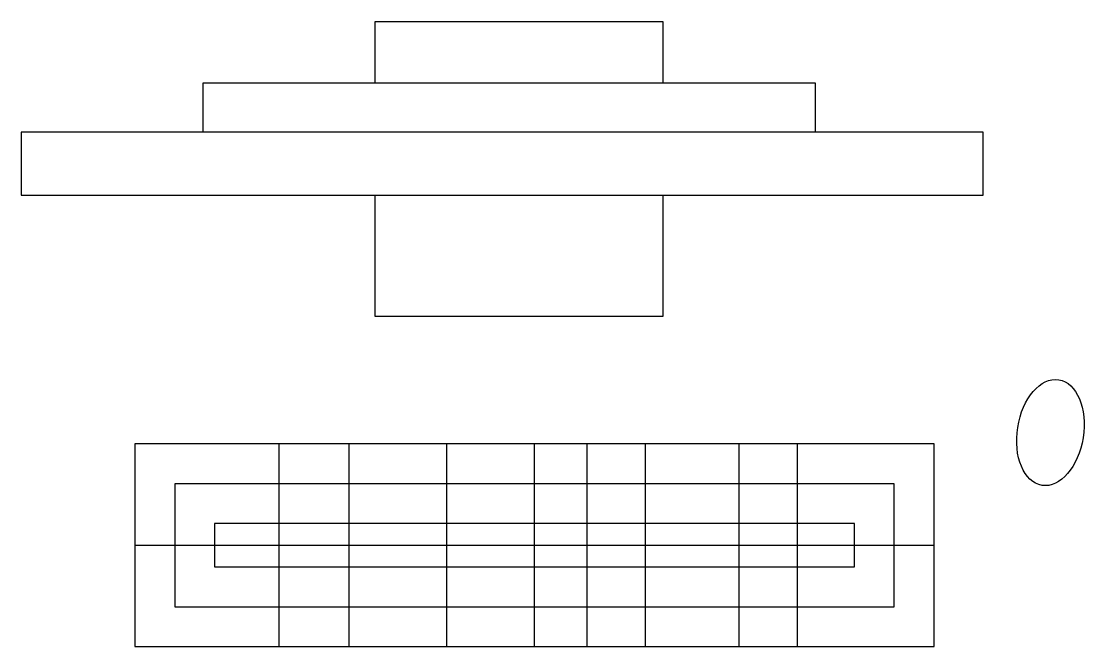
# Model space of a CAD drawing. Header units: millimetres. Extents: x -25 to 28.6, y -31.4 to 0.
import ezdxf

# ---------------------------------------------------------------- set-up
doc = ezdxf.new("R2010")
doc.units = ezdxf.units.MM

msp = doc.modelspace()

# ---------------------------------------------------------------- linework, layer by layer
for p, q in [((-12.045, -31.372), (-12.045, -21.198)), ((-8.521, -31.372), (-8.521, -21.198)), ((-3.627, -31.372), (-3.627, -21.198)), ((0.777, -31.372), (0.777, -21.198)), ((3.419, -31.372), (3.419, -21.198)), ((6.356, -31.372), (6.356, -21.198)), ((11.054, -31.372), (11.054, -21.198)), ((13.99, -31.372), (13.99, -21.198)), ((-19.287, -26.285), (20.841, -26.285))]:
    msp.add_line(p, q)
for points in [[(-7.22, -3.084), (-7.22, 0), (7.22, 0), (7.22, -3.084)], [(7.22, -8.719), (7.22, -14.804), (-7.22, -14.804), (-7.22, -8.719)]]:
    msp.add_lwpolyline(points)
for points in [[(14.873, -5.568), (-15.86, -5.568), (-15.86, -3.084), (14.873, -3.084)], [(23.314, -5.568), (-24.991, -5.568), (-24.991, -8.719), (23.314, -8.719)], [(20.841, -21.198), (-19.287, -21.198), (-19.287, -31.372), (20.841, -31.372)], [(18.841, -23.198), (-17.287, -23.198), (-17.287, -29.372), (18.841, -29.372)], [(16.841, -25.198), (-15.287, -25.198), (-15.287, -27.372), (16.841, -27.372)]]:
    msp.add_lwpolyline(points, close=True)
msp.add_ellipse((26.681, -20.631), major_axis=(-0.418, -2.651), ratio=0.619193)

doc.saveas('drawing.dxf')
